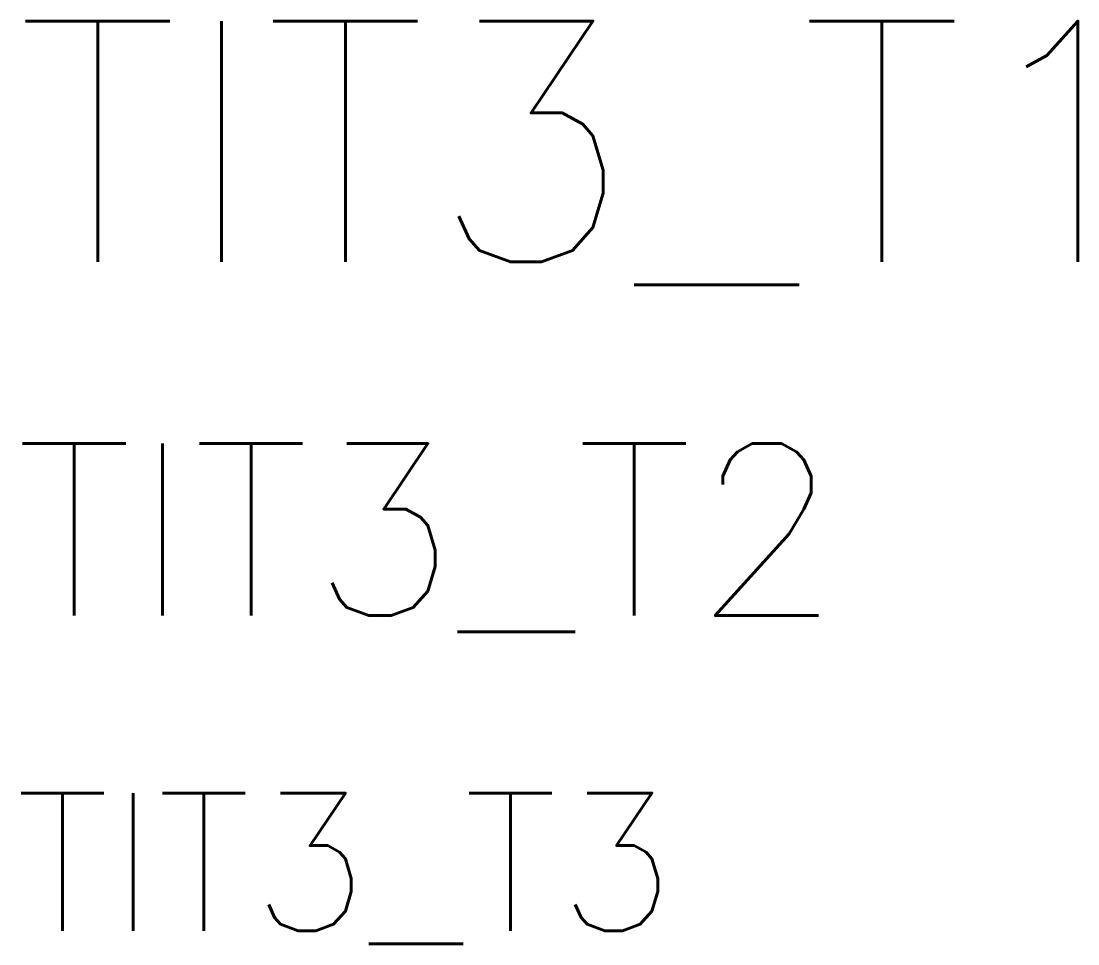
# Model space of a CAD drawing. Header units: millimetres. Extents: x 0.16 to 1.7, y -3.38 to -2.04.
import ezdxf

# ---------------------------------------------------------------- set-up
doc = ezdxf.new("R2010")
doc.units = ezdxf.units.MM
doc.header["$LTSCALE"] = 10
doc.styles.add('r100', font='romans.shx')
doc.styles.add('r140', font='romans.shx')
doc.styles.add('r80', font='romans.shx')

msp = doc.modelspace()

# ---------------------------------------------------------------- texts
at = {"color": 5, "style": 'r140'}
msp.add_attdef('TIT3_T1', (0.1507, -2.3884), '', height=0.35, dxfattribs=at)
at = {"color": 3, "style": 'r100'}
msp.add_attdef('TIT3_T2', (0.1507, -2.9024), '', height=0.25, dxfattribs=at)
at = {"color": 2, "style": 'r80'}
msp.add_attdef('TIT3_T3', (0.1507, -3.3605), '', height=0.2, dxfattribs=at)

doc.saveas('drawing.dxf')
